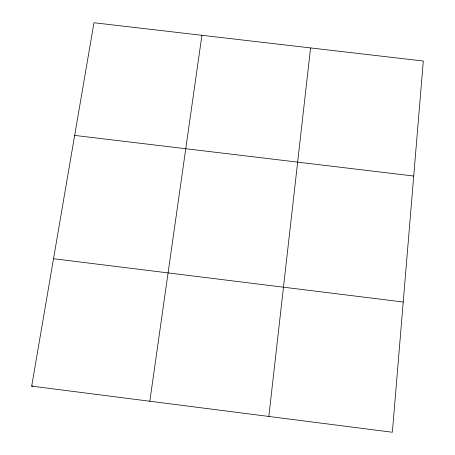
<?xml version="1.0" encoding="UTF-8"?>
<svg xmlns="http://www.w3.org/2000/svg" width="455" height="455" viewBox="0 0 455 455"><rect width="100%" height="100%" fill="white"/><g stroke="black" fill="none" stroke-linecap="round" stroke-linejoin="round"><path stroke-width="0.68" d="M268.825 416.456L310.583 47.929M149.814 401.242L201.912 35.297M31.685 386.136L93.975 22.75L423.315 61.033L392.364 432.25L31.685 386.136L33.056 386.056M74.665 135.408L413.726 176.039M53.525 258.73L403.221 302.012"/></g></svg>
